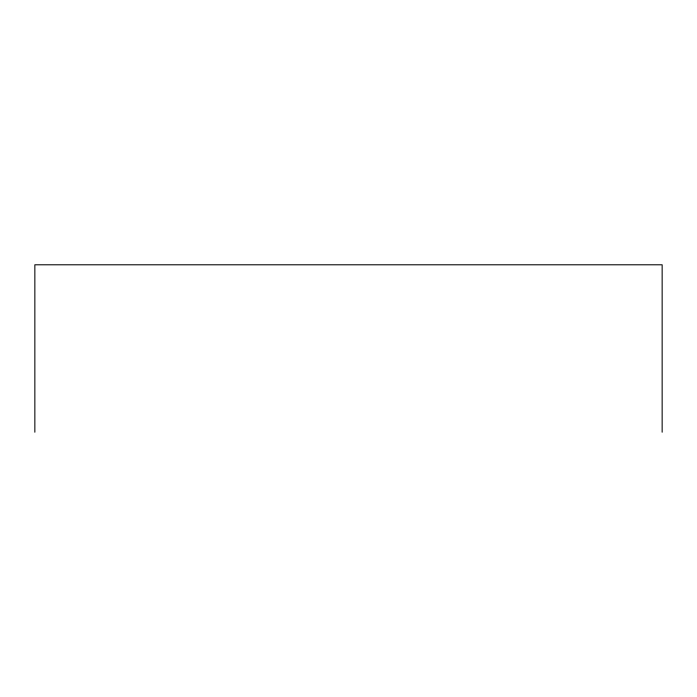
<?xml version="1.0" encoding="UTF-8"?>
<svg xmlns="http://www.w3.org/2000/svg" width="697" height="697" viewBox="0 0 697 697"><rect width="100%" height="100%" fill="white"/><g stroke="black" fill="none" stroke-linecap="round" stroke-linejoin="round"><path stroke-width="1.05" d="M662.15 432.21L662.15 264.79L34.85 264.79L34.85 432.21"/></g></svg>
